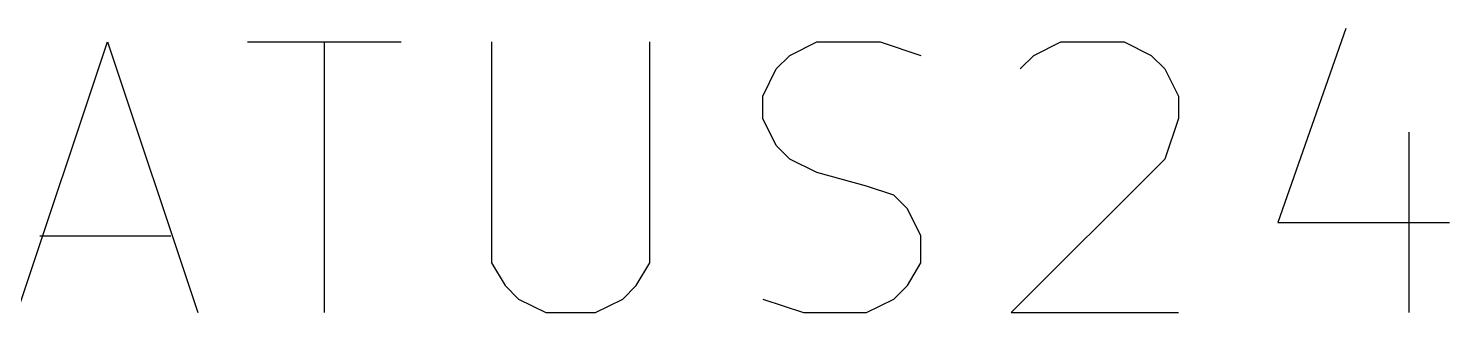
# Model space of a CAD drawing. Extents: x 10 to 287, y -200 to -10.
# Drawn here: x 193.99 to 201.98, y -106.1 to -104.5 of the extents above; entities that cross this region are included whole.
import ezdxf

# ---------------------------------------------------------------- set-up
doc = ezdxf.new("R2010")
doc.units = 0
doc.header["$MEASUREMENT"] = 0

msp = doc.modelspace()

# ---------------------------------------------------------------- linework, layer by layer
at = {"layer": 'Brown 2'}
for p, q in [((201.397, -104.496), (201.016, -105.588)), ((193.929, -106.096), (194.437, -104.572)), ((194.437, -104.572), (194.945, -106.096)), ((195.224, -104.572), (196.088, -104.572)), ((195.656, -106.096), (195.656, -104.572)), ((196.596, -104.572), (196.596, -105.816)), ((197.485, -105.816), (197.485, -104.572)), ((198.196, -104.724), (198.272, -104.648)), ((198.272, -104.648), (198.425, -104.572)), ((198.425, -104.572), (198.78, -104.572)), ((198.78, -104.572), (199.009, -104.648)), ((199.568, -104.724), (199.644, -104.648)), ((199.644, -104.648), (199.796, -104.572)), ((199.796, -104.572), (200.152, -104.572)), ((200.152, -104.572), (200.304, -104.648)), ((200.304, -104.648), (200.381, -104.724)), ((198.12, -104.877), (198.196, -104.724)), ((200.381, -104.724), (200.457, -104.877)), ((198.12, -105.004), (198.12, -104.877)), ((200.457, -104.877), (200.457, -105.004)), ((198.196, -105.156), (198.12, -105.004)), ((200.457, -105.004), (200.381, -105.232)), ((201.752, -105.08), (201.752, -106.096)), ((198.272, -105.232), (198.196, -105.156)), ((198.425, -105.308), (198.272, -105.232)), ((200.381, -105.232), (199.517, -106.096)), ((198.704, -105.385), (198.425, -105.308)), ((198.857, -105.435), (198.704, -105.385)), ((198.933, -105.512), (198.857, -105.435)), ((199.009, -105.664), (198.933, -105.512)), ((201.016, -105.588), (201.981, -105.588)), ((194.056, -105.664), (194.793, -105.664)), ((199.009, -105.816), (199.009, -105.664)), ((196.596, -105.816), (196.672, -105.943)), ((197.409, -105.943), (197.485, -105.816)), ((198.933, -105.943), (199.009, -105.816)), ((196.672, -105.943), (196.748, -106.02)), ((197.333, -106.02), (197.409, -105.943)), ((198.857, -106.02), (198.933, -105.943)), ((196.748, -106.02), (196.901, -106.096)), ((197.18, -106.096), (197.333, -106.02)), ((198.12, -106.02), (198.349, -106.096)), ((198.704, -106.096), (198.857, -106.02)), ((196.901, -106.096), (197.18, -106.096)), ((198.349, -106.096), (198.704, -106.096)), ((199.517, -106.096), (200.457, -106.096))]:
    msp.add_line(p, q, dxfattribs=at)

doc.saveas('drawing.dxf')
